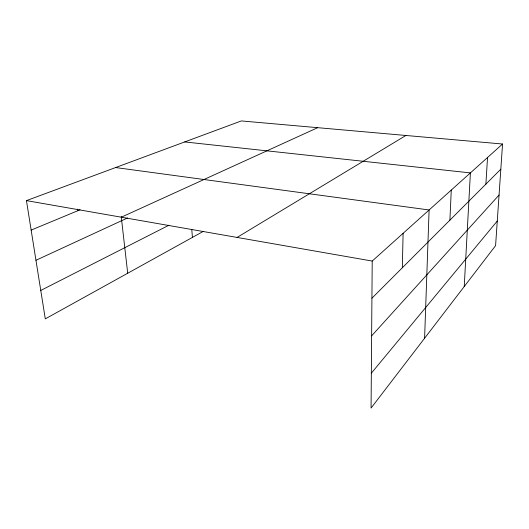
<?xml version="1.0" encoding="UTF-8"?>
<svg xmlns="http://www.w3.org/2000/svg" width="529" height="529" viewBox="0 0 529 529"><rect width="100%" height="100%" fill="white"/><g stroke="black" fill="none" stroke-linecap="round" stroke-linejoin="round"><path stroke-width="0.79" d="M502.55 144.02L372.211 261.062L371.067 408.071L495.587 245.641L502.55 144.02L241.35 120.929L26.45 200.617L45.296 318.868L203.262 231.404M402.324 267.76L403.111 233.309M424.595 338.243L429.105 209.973L115.613 167.554M449.901 220.15L451.27 190.07M464.237 286.539L470.393 172.897L184.72 141.931M485.886 184.132L487.533 157.51M371.338 373.19L497.273 221.029M371.629 335.862L499.052 195.042M371.92 298.197L500.824 169.181M237.071 237.435L405.902 135.477M40.766 290.447L168.93 225.228M35.959 260.281L127.588 217.955M121.313 217.201L317.704 127.681M31.151 230.108L80.064 209.782M26.45 200.617L372.211 261.062M77.578 209.094L77.796 210.727M121.227 216.606L127.707 273.235M191.776 229.414L192.424 237.409"/></g></svg>
